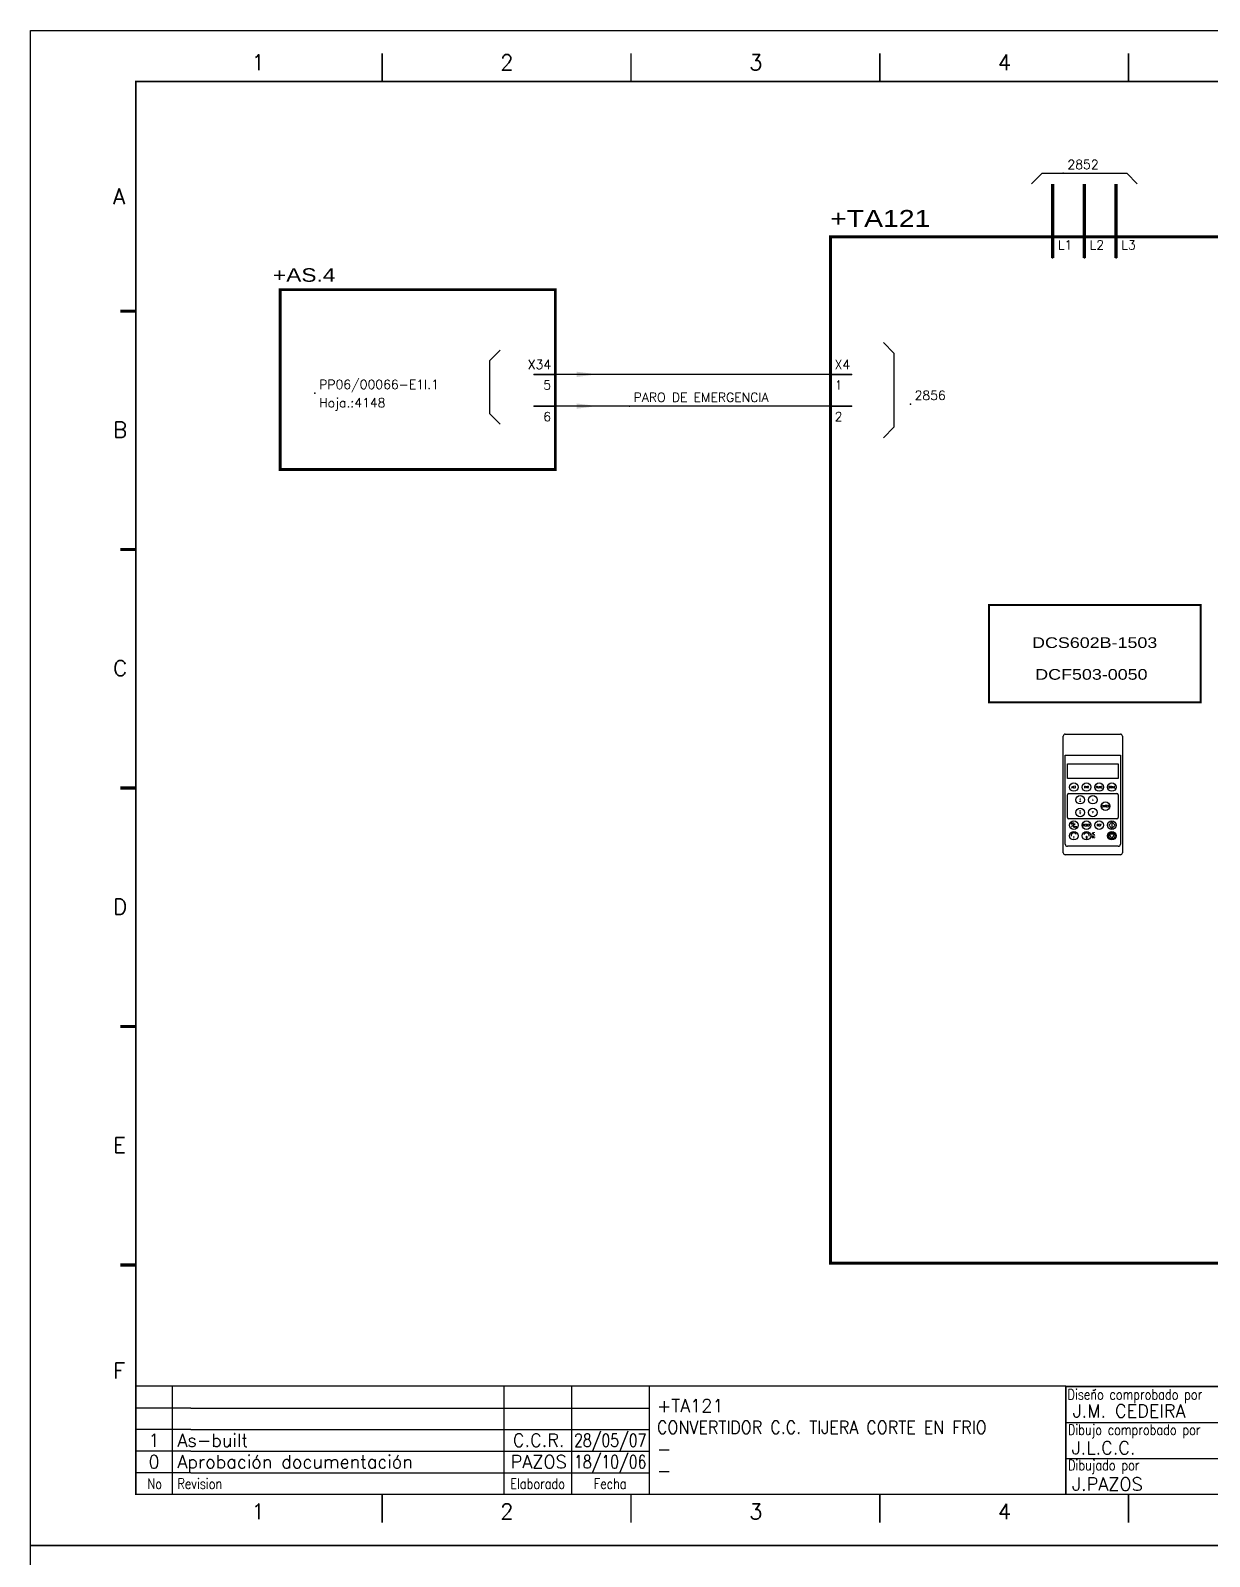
# Model space of a CAD drawing. Extents: x 3 to 423, y -4757 to 292.
# Drawn here: x 2.6 to 233.8, y -7.4 to 291.8 of the extents above; entities that cross this region are included whole.
import ezdxf
from ezdxf.enums import TextEntityAlignment as Align

# ---------------------------------------------------------------- set-up
doc = ezdxf.new("R2010")
doc.units = 0
doc.header["$LTSCALE"] = 10
doc.header["$MEASUREMENT"] = 0
doc.linetypes.add('DASHDOT', pattern=[1, 0.5, -0.25, 0, -0.25])
doc.layers.get('0').update_dxf_attribs({"linetype": 'CONTINUOUS'})
for name, color, linetype in [('1', 7, 'CONTINUOUS'), ('10', 5, 'CONTINUOUS'), ('2', 7, 'CONTINUOUS'), ('8', 1, 'CONTINUOUS'), ('9', 6, 'CONTINUOUS'), ('DIBUJO', 7, 'CONTINUOUS'), ('NODE', 7, 'CONTINUOUS')]:
    doc.layers.add(name, color=color, linetype=linetype)
doc.styles.add('HELV', font='HELVBLD.SHX', dxfattribs={"width": 1.2})
doc.styles.add('HELVETICA', font='HELV.SHX')
doc.styles.add('LABEL', font='SIMPLEX', dxfattribs={"width": 0.8, "height": 4})
doc.styles.add('ROMANS', font='romans')
doc.styles.get("Standard").update_dxf_attribs({"font": 'simplex'})

# ---------------------------------------------------------------- blocks, each defined once
blk = doc.blocks.new('NOD', base_point=(237.5, 170))
at = {"layer": 'NODE'}
blk.add_point((237.5, 170), dxfattribs=at)
blk = doc.blocks.new('$$PLL21')
blk.add_line((-2.5, 0), (2.5, 0))
at = {"layer": '2'}
for p in [(-2.5, 0), (2.5, 0)]:
    blk.add_blockref('NOD', p, dxfattribs=at)
at = {"layer": '8'}
blk.add_attdef('*A', (-1.5, -3.574999999999989), '', height=2.15, dxfattribs=at)
at = {"layer": '9'}
blk.add_attdef('ID', (-1.5, 1.25), '', height=2.15, dxfattribs=at)
blk = doc.blocks.new('$PP313')
at = {"layer": '2'}
blk.add_blockref('NOD', (0, 0), dxfattribs=at)
at = {"layer": '8'}
blk.add_attdef('1A', (1, -3.324999999999989), '', height=2.15, dxfattribs=at)
at = {"layer": '9'}
blk.add_attdef('ID', (1, 1), '', height=2.15, dxfattribs=at)
blk = doc.blocks.new('$$PLR12')
blk.add_line((-2.5, 0), (2.5, 0))
at = {"layer": '2'}
for p in [(-2.5, 0), (2.5, 0)]:
    blk.add_blockref('NOD', p, dxfattribs=at)
at = {"layer": '8'}
blk.add_attdef('*A', text='', height=2.15, dxfattribs=at).set_placement((1.5, -3.574999999999989), align=Align.RIGHT)
at = {"layer": '9'}
blk.add_attdef('ID', text='', height=2.15, dxfattribs=at).set_placement((1.5, 1.25), align=Align.RIGHT)
blk = doc.blocks.new('$$PLU21')
blk.add_line((0, -2.5), (2.842170943040401e-14, 2.5))
at = {"layer": '2'}
for p in [(2.842170943040401e-14, 2.5), (0, -2.5)]:
    blk.add_blockref('NOD', p, dxfattribs=at)
at = {"layer": '8'}
blk.add_attdef('*A', (1.25, -0.5), '', height=2.15, dxfattribs=at)
at = {"layer": '9'}
blk.add_attdef('ID', text='', height=2.15, dxfattribs=at).set_placement((-1.25, -0.5), align=Align.RIGHT)
blk = doc.blocks.new('newcajec')
at = {"layer": '1'}
for p, q in [((179.4, 20.84999999999999), (0.1303441721052074, 20.84999999999999)), ((7, 20.84999999999999), (7, 0)), ((71, 20.84999999999999), (71, 0)), ((84, 20.84999999999999), (84, 0.08964143426294768)), ((99, 20.84999999999999), (99, 0)), ((215.2, 20.79999999999999), (215.2, 0)), ((184.6434108527132, 20.17582254554676), (184.806079472624, 20.01315011347727)), ((184.806079472624, 20.01315011347727), (185.1814685954953, 20.25090212957883)), ((10.6, 16.64), (0, 16.64)), ((10.6, 16.64), (99.00000000000001, 16.64)), ((10.6, 12.48), (0, 12.48)), ((10.6, 12.48), (99.00000000000001, 12.48)), ((179.4, 13.86666666), (215.2, 13.86666666)), ((368, 14.06084184883153), (368, 0)), ((10.6, 8.32), (0, 8.32)), ((10.6, 8.32), (99.00000000000001, 8.32)), ((179.4, 6.93333333), (267.6330803594942, 6.93333333)), ((267.6330803594942, 6.93333333), (302.5, 6.93333333)), ((270.6330803594942, 6.908826233307309), (270.6330803594942, 0)), ((282.0665401797471, 6.93333333), (282.0665401797471, 0)), ((368, 6.93333333), (383, 6.93333333)), ((10.6, 4.16), (0, 4.16)), ((10.6, 4.16), (99.00000000000001, 4.16))]:
    blk.add_line(p, q, dxfattribs=at)
for points in [[(47.50000000000003, 272.5, 0.3, 0.3, 0), (47.50000000000003, 277.9125820568927, 0.3, 0.3, 0)], [(95.50000000000003, 272.5, 0.3, 0.3, 0), (95.50000000000003, 277.9125820568927, 0.3, 0.3, 0)], [(143.5000000000001, 272.5, 0.3, 0.3, 0), (143.5000000000001, 277.9125820568927, 0.3, 0.3, 0)], [(191.5000000000001, 272.5, 0.3, 0.3, 0), (191.5000000000001, 277.9125820568927, 0.3, 0.3, 0)], [(239.5000000000001, 272.5, 0.3, 0.3, 0), (239.5000000000001, 277.9125820568927, 0.3, 0.3, 0)], [(287.5000000000001, 272.5, 0.3, 0.3, 0), (287.5000000000001, 277.9125820568927, 0.3, 0.3, 0)], [(335.5000000000001, 272.5, 0.3, 0.3, 0), (335.5000000000001, 277.9125820568927, 0.3, 0.3, 0)], [(-2.989059080962793, 228.2254404700672, 0.6, 0.6, 0), (-0.1817779831361044, 228.2254404700672, 0.6, 0.6, 0)], [(383.0109409190372, 228.2254404700672, 0.6, 0.6, 0), (385.8182220168639, 228.2254404700672, 0.6, 0.6, 0)], [(-2.989059080962793, 182.2254404700672, 0.6, 0.6, 0), (-0.1817779831361044, 182.2254404700672, 0.6, 0.6, 0)], [(383.0109409190372, 182.2254404700672, 0.6, 0.6, 0), (385.8182220168639, 182.2254404700672, 0.6, 0.6, 0)], [(-2.989059080962793, 136.2254404700672, 0.6, 0.6, 0), (-0.1817779831361044, 136.2254404700672, 0.6, 0.6, 0)], [(383.0109409190372, 136.2254404700672, 0.6, 0.6, 0), (385.8182220168639, 136.2254404700672, 0.6, 0.6, 0)], [(-2.989059080962793, 90.2254404700672, 0.6, 0.6, 0), (-0.1817779831361044, 90.2254404700672, 0.6, 0.6, 0)], [(383.0109409190372, 90.2254404700672, 0.6, 0.6, 0), (385.8182220168639, 90.2254404700672, 0.6, 0.6, 0)], [(-2.989059080962793, 44.22544047006719, 0.6, 0.6, 0), (-0.1817779831361044, 44.22544047006719, 0.6, 0.6, 0)], [(383.0109409190372, 44.22544047006719, 0.6, 0.6, 0), (385.8182220168639, 44.22544047006719, 0.6, 0.6, 0)], [(383, 20.79999999999999, 0.3, 0.3, 0), (179.4, 20.79999999999999, 0.3, 0.3, 0), (179.4, 0, 0.3, 0.3, 0)], [(302.5, 20.79999999999999, 0.3, 0.3, 0), (302.5, 0, 0.3, 0.3, 0)], [(302.5, 14, 0.3, 0.3, 0), (383, 14, 0.3, 0.3, 0)], [(47.50000000000004, -5.50000000000002, 0.3, 0.3, 0), (47.50000000000004, -0.08741794310727435, 0.3, 0.3, 0)], [(95.50000000000003, -5.50000000000002, 0.3, 0.3, 0), (95.50000000000003, -0.08741794310727435, 0.3, 0.3, 0)], [(143.5000000000001, -5.50000000000002, 0.3, 0.3, 0), (143.5000000000001, -0.08741794310727435, 0.3, 0.3, 0)], [(191.5000000000001, -5.50000000000002, 0.3, 0.3, 0), (191.5000000000001, -0.08741794310727435, 0.3, 0.3, 0)], [(239.5000000000001, -5.50000000000002, 0.3, 0.3, 0), (239.5000000000001, -0.08741794310727435, 0.3, 0.3, 0)], [(287.5000000000001, -5.50000000000002, 0.3, 0.3, 0), (287.5000000000001, -0.08741794310727435, 0.3, 0.3, 0)], [(335.5000000000001, -5.50000000000002, 0.3, 0.3, 0), (335.5000000000001, -0.08741794310727435, 0.3, 0.3, 0)]]:
    blk.add_lwpolyline(points, format="xyseb", dxfattribs=at)
at = {"layer": '1', "const_width": 0.3}
blk.add_lwpolyline([(0, 0), (0, 272.5), (383, 272.5), (383, 0)], close=True, dxfattribs=at)
at = {"layer": '2', "color": 14}
for p, q in [((221.418090625, 4.694274193107214), (221.418090625, 5.808488255607214)), ((221.418090625, 2.465846068107213), (221.418090625, 3.580060130607212))]:
    blk.add_line(p, q, dxfattribs=at)
for points in [[(220.05064609375, 5.808488255607214), (220.05064609375, 6.922702318107211), (226.73593046875, 5.808488255607214), (226.73593046875, 6.922702318107211)], [(221.418090625, 2.465846068107213), (220.05064609375, 2.465846068107213), (221.418090625, 5.808488255607214), (220.05064609375, 5.808488255607214)], [(221.418090625, 4.694274193107214), (224.254271875, 4.694274193107214), (221.418090625, 3.580060130607212), (224.254271875, 3.580060130607212)], [(224.254271875, 5.808488255607214), (225.3684859375, 5.808488255607214), (225.3684859375, 4.694274193107214)], [(224.254271875, 3.580060130607212), (225.3684859375, 3.580060130607212), (225.3684859375, 2.465846068107213)], [(225.3684859375, 5.808488255607214), (226.73593046875, 5.808488255607214), (225.3684859375, 1.351632005607213), (226.73593046875, 1.351632005607213)], [(224.254271875, 0.2374179431072125), (224.254271875, 2.465846068107213), (220.05064609375, 0.2374179431072125), (220.05064609375, 2.465846068107213)], [(226.73593046875, 1.351632005607213), (226.73593046875, 0.2374179431072125), (224.254271875, 1.351632005607213), (224.254271875, 0.2374179431072125)]]:
    blk.add_solid(points, dxfattribs=at)
at = {"layer": '1', "style": 'ROMANS'}
for s, p in [('1', (22.29321663019694, 274.6822757111598)), ('2', (70.29321663019694, 274.6822757111598)), ('3', (118.2932166301969, 274.6822757111598)), ('4', (166.2932166301969, 274.6822757111598)), ('5', (214.2932166301969, 274.6822757111598)), ('6', (262.293216630197, 274.6822757111598)), ('7', (310.293216630197, 274.6822757111598)), ('8', (357.793216630197, 274.6822757111598)), ('A', (-4.369531937893967, 248.8361050328228)), ('A', (384.130468062106, 248.8361050328228)), ('B', (-4.369531937893967, 203.8361050328228)), ('B', (384.130468062106, 203.8361050328228)), ('C', (-4.369531937893967, 157.8361050328228)), ('C', (384.130468062106, 157.8361050328228)), ('D', (-4.369531937893967, 111.8361050328228)), ('D', (384.130468062106, 111.8361050328228)), ('E', (-4.369531937893967, 65.8361050328228)), ('E', (384.130468062106, 65.8361050328228)), ('F', (-4.369531937893967, 22.33610503282279)), ('F', (384.130468062106, 22.33610503282279)), ('1', (22.29321663019694, -4.817724288840244)), ('2', (70.29321663019694, -4.817724288840244)), ('3', (118.2932166301969, -4.817724288840244)), ('4', (166.2932166301969, -4.817724288840244)), ('5', (214.2932166301969, -4.817724288840244)), ('6', (262.293216630197, -4.817724288840244)), ('7', (310.293216630197, -4.817724288840244)), ('8', (357.793216630197, -4.817724288840244))]:
    blk.add_text(s, height=3, dxfattribs=at).set_placement(p)
at = {"layer": '1', "style": 'LABEL', "width": 0.8}
for s, p in [('Diseno comprobado por', (179.7314614292997, 18.27223571085374)), ('Dibujo comprobado por', (179.8050291925395, 11.4678814488418)), ('Hoja', (368.3783582875667, 11.66394739740196)), ('Dibujado por', (179.8266890074166, 4.640500723763907)), ('Fecha', (285.7145387337263, 4.296982269486556)), ('Cont', (368.4287365512884, 4.459855685207977)), ('No', (2.226666121281127, 1.047317943107212)), ('Revision', (7.999999999999986, 1.047317943107211))]:
    blk.add_text(s, height=2, dxfattribs=at).set_placement(p)
for s, p in [('Dept', (274.6061509242405, 4.441269529660175)), ('Elaborado', (77.5, 1.047317943107211)), ('Fecha', (91.5, 1.047317943107211))]:
    blk.add_text(s, height=2, dxfattribs=at).set_placement(p, align=Align.CENTER)
at = {"layer": '10', "style": 'ROMANS'}
for tag, p in [('REV41', (3.5, 18.74499999999998)), ('REV43', (77.69972273858866, 18.74499999999998)), ('REV31', (3.5, 14.58499999999999)), ('REV33', (77.69972273858866, 14.58499999999999)), ('REV21', (3.5, 10.42499999999999)), ('REV23', (77.69972273858866, 10.42499999999999)), ('REV11', (3.5, 6.265000000000002)), ('REV13', (77.69972273858866, 6.265000000000002))]:
    blk.add_attdef(tag, text='', height=2.5, dxfattribs=at).set_placement(p, align=Align.MIDDLE)
for tag, p, height in [('REV42', (7.999999999999986, 17.49499999999998), 2.5), ('SHEETNAME1', (100.5, 15.82514432423481), 2.5), ('DOCUMENTTYPE', (216.431556680333, 16.80300784715599), 2.5), ('NOTA', (305.324267012746, 15.80181941457773), 3), ('REV32', (7.999999999999986, 13.33499999999999), 2.5), ('DESIGNCHECK', (180.7368689439597, 14.83229733012664), 2.5), ('OBJECT', (216.431556680333, 12.40274635088354), 2.5), ('SHEETNAME2', (100.5, 11.66514432423481), 2.5), ('ORDER', (305.324267012746, 7.301819414577723), 4.5), ('REV22', (7.999999999999986, 9.174999999999999), 2.5), ('SHEETNAME3', (100.5, 7.505144324234807), 2.5), ('DRAWINGCHECK', (180.5313437479052, 7.714149530439984), 2.5), ('CUSTOMER', (216.431556680333, 8.084891464683468), 2.5), ('REV12', (7.999999999999986, 5.015000000000002), 2.5), ('SHEETNAME4', (100.5, 3.345144324234811), 2.5), ('USER', (180.634361454448, 0.7089454855303376), 2.5), ('DEPARTMENT', (271.9308878022507, 1.045088830057653), 2.5), ('DOCUMENT_ID', (305.324267012746, 0.9341589120460885), 4.4)]:
    blk.add_attdef(tag, p, '', height=height, dxfattribs=at)
for tag, width, p, p2 in [('REV44', 1.221199022953692, (84.52509332113708, 17.49499999999998), (98.48165358346499, 17.49499999999998)), ('REV34', 1.221199022953692, (84.52509332113708, 13.33499999999998), (98.48165358346499, 13.33499999999998)), ('REV24', 1.221199022953692, (84.52509332113708, 9.174999999999988), (98.48165358346499, 9.174999999999988)), ('REV14', 1.221199022953692, (84.52509332113708, 5.014999999999999), (98.48165358346499, 5.014999999999999)), ('CREATED2', 7.039914616041486, (282.7069601254168, 1.045088830057653), (301.1448317388588, 1.045088830057653))]:
    blk.add_attdef(tag, text='', height=2.5, dxfattribs=dict(at, width=width)).set_placement(p, p2, align=Align.FIT)
for tag, p in [('SHEET', (382, 7.433333330000005)), ('NEXTSHEET', (382, 0.5000000000000018))]:
    blk.add_attdef(tag, text='', height=2.5, dxfattribs=at).set_placement(p, align=Align.RIGHT)
at = {"layer": 'DIBUJO', "color": 14, "style": 'HELVETICA', "width": 1.3}
blk.add_text('RUSSULA S.A.', height=3, dxfattribs=at).set_placement((229, 2.191446348186597))

msp = doc.modelspace()

# ---------------------------------------------------------------- linework, layer by layer
at = {"layer": '2'}
for p, q in [((198.9224111999483, 261.6916986613776), (200.9972252534065, 263.7665127148358)), ((200.9972252534065, 263.7665127148358), (217.5957376810719, 263.7665127148358)), ((217.5957376810719, 263.7665127148358), (219.6705517345301, 261.6916986613776)), ((169.8750144515336, 230.5694878595048), (171.9498285049918, 228.4946738060466)), ((94.71833251395367, 229.0834404741458), (92.64351846049526, 227.0086264206876)), ((171.9498285049918, 228.4946738060466), (171.9498285049918, 213.9709754318393)), ((92.64351846049526, 227.0086264206876), (92.64351846049526, 216.6345561533967)), ((92.64351846049526, 216.6345561533967), (94.71833251395367, 214.5597420999385)), ((171.9498285049918, 213.9709754318393), (169.8750144515336, 211.8961613783811)), ((205.1468533603228, 130.5634504828201), (205.1468533603228, 153.3864050708602)), ((205.5618161710144, 153.8013678815518), (216.3508492489969, 153.8013678815518)), ((216.7658120596887, 153.3864050708602), (216.7658120596887, 130.5634504828201)), ((205.5618161710144, 132.2233017255867), (205.5618161710144, 149.6517397746354)), ((205.5618161710144, 149.6517397746354), (216.3508492489969, 149.6517397746354)), ((216.3508492489969, 149.6517397746354), (216.3508492489969, 132.2233017255867)), ((205.976778981706, 147.9918885318689), (215.9358864383053, 147.9918885318689)), ((205.976778981706, 145.0871488570274), (205.976778981706, 147.9918885318689)), ((215.9358864383053, 147.9918885318689), (215.9358864383053, 145.0871488570274)), ((215.9358864383053, 145.0871488570274), (205.976778981706, 145.0871488570274)), ((205.976778981706, 137.4518331403013), (205.976778981706, 141.933431495771)), ((206.2257566681212, 142.182409182186), (215.6869087518906, 142.182409182186)), ((215.9358864383053, 141.933431495771), (215.9358864383053, 137.4518331403013)), ((215.6869087518906, 137.2028554538863), (206.2257566681212, 137.2028554538863)), ((207.5105937134267, 136.2019045785538), (206.8012525161949, 135.6504147863869)), ((214.6909980062306, 136.5804112378489), (214.0685537901929, 135.9579670218114)), ((214.0685537901929, 135.9579670218114), (214.6909980062306, 135.335522805774)), ((215.313442222268, 135.9579670218114), (214.6909980062306, 136.5804112378489)), ((214.6909980062306, 136.372929832503), (214.6909980062306, 135.5430042111198)), ((214.6909980062306, 135.335522805774), (215.313442222268, 135.9579670218114)), ((215.9358864383053, 131.808338914895), (205.976778981706, 131.808338914895)), ((214.1761422688343, 134.2210443419924), (214.6909980062306, 133.2607087523158)), ((215.2007456101388, 134.2210443419924), (214.1761422688343, 134.2210443419924)), ((214.6909980062306, 133.2607087523158), (215.2007456101388, 134.2210443419924)), ((216.3508492489969, 130.1484876721285), (205.5618161710144, 130.1484876721285))]:
    msp.add_line(p, q, dxfattribs=at)
for points in [[(203.0720393068647, 261.6916986613776, 0.66394049710662, 0.66394049710662, 0), (203.0720393068647, 247.1680002871703, 0.66394049710662, 0.66394049710662, 0)], [(209.2964814672392, 261.6916986613776, 0.66394049710662, 0.66394049710662, 0), (209.2964814672392, 247.1680002871703, 0.66394049710662, 0.66394049710662, 0)], [(215.5209236276137, 261.6916986613776, 0.66394049710662, 0.66394049710662, 0), (215.5209236276137, 247.1680002871703, 0.66394049710662, 0.66394049710662, 0)], [(163.6505722911591, 224.3450456991303, 0.2489776864149825, 0.2489776864149825, 0), (101.4061506874135, 224.3450456991303, 0.2489776864149825, 0.2489776864149825, 0)], [(163.6505722911591, 218.1206035387557, 0.2489776864149825, 0.2489776864149825, 0), (101.4061506874135, 218.1206035387557, 0.2489776864149825, 0.2489776864149825, 0)], [(190.6231549861156, 179.1140993337417, 0.398364298263972, 0.398364298263972, 0), (232.1194360552792, 179.1140993337417, 0.398364298263972, 0.398364298263972, 0), (232.1194360552792, 160.0258100419264, 0.398364298263972, 0.398364298263972, 0), (190.6231549861156, 160.0258100419264, 0.398364298263972, 0.398364298263972, 0), (190.6231549861156, 179.1140993337417, 0.398364298263972, 0.398364298263972, 0)]]:
    msp.add_lwpolyline(points, format="xyseb", dxfattribs=at)
at = {"layer": '2', "color": 3, "linetype": 'DASHDOT'}
for points in [[(159.5009441842427, 251.3176283940867, 0.5809479349682924, 0.5809479349682924, 0), (259.0920187502358, 251.3176283940867, 0.5809479349682924, 0.5809479349682924, 0), (259.0920187502358, 50.06066520864248, 0.5809479349682924, 0.5809479349682924, 0), (159.5009441842427, 50.06066520864248, 0.5809479349682924, 0.5809479349682924, 0), (159.5009441842427, 251.3176283940867, 0.5809479349682924, 0.5809479349682924, 0)], [(51.61061340441697, 240.9435581267957, 0.5809479349682924, 0.5809479349682924, 0), (105.5557787943298, 240.9435581267957, 0.5809479349682924, 0.5809479349682924, 0), (105.5557787943298, 205.6717192180065, 0.5809479349682924, 0.5809479349682924, 0), (51.61061340441697, 205.6717192180065, 0.5809479349682924, 0.5809479349682924, 0), (51.61061340441697, 240.9435581267957, 0.5809479349682924, 0.5809479349682924, 0)]]:
    msp.add_lwpolyline(points, format="xyseb", dxfattribs=at)
at = {"layer": '2'}
for centre, radius in [((207.221667413781, 143.4272976142609), 0.829925621383275), ((209.7114442779308, 143.4272976142609), 0.829925621383275), ((212.2012211420806, 143.4272976142609), 0.829925621383275), ((214.6909980062306, 143.4272976142609), 0.829925621383275), ((208.4665558458558, 140.937520750111), 0.829925621383275), ((210.9563327100058, 140.937520750111), 0.829925621383275), ((208.4665558458558, 138.4477438859612), 0.829925621383275), ((210.9563327100058, 138.4477438859612), 0.829925621383275), ((213.4461095741556, 139.6926323180361), 0.829925621383275), ((207.221667413781, 135.9579670218114), 0.829925621383275), ((207.221667413781, 133.8831529683532), 0.829925621383275), ((209.7114442779308, 135.9579670218114), 0.829925621383275), ((209.7114442779308, 133.8831529683532), 0.829925621383275), ((212.2012211420806, 135.9579670218114), 0.829925621383275), ((214.6909980062306, 135.9579670218114), 0.829925621383275), ((214.6909980062306, 133.8831529683532), 0.829925621383275), ((214.6909980062306, 133.8831529683532), 0.6224442160374563)]:
    msp.add_circle(centre, radius, dxfattribs=at)
for centre, radius, start, end in [((205.5618161710144, 153.3864050708602), 0.4149628106916375, 90, 180), ((216.3508492489969, 153.3864050708602), 0.4149628106916375, 0, 90), ((206.2257566681212, 141.933431495771), 0.2489776864149825, 90, 180), ((215.6869087518906, 141.933431495771), 0.2489776864149825, 0, 90), ((206.2257566681212, 137.4518331403013), 0.2489776864149825, 180, 270), ((215.6869087518906, 137.4518331403013), 0.2489776864149825, 270, 0), ((205.976778981706, 132.2233017255867), 0.4149628106916375, 180, 270), ((207.221667413781, 133.8831529683532), 0.5508370848500634, 25.19740898008418, 188.5605633170801), ((209.7114442779308, 133.8831529683532), 0.5508370848500634, 351.4394366829199, 154.8025910199188), ((215.9358864383053, 132.2233017255867), 0.4149628106916375, 270, 0), ((205.5618161710144, 130.5634504828201), 0.4149628106916375, 180, 270), ((216.3508492489969, 130.5634504828201), 0.4149628106916375, 270, 0)]:
    msp.add_arc(centre, radius, start, end, dxfattribs=at)
for points in [[(113.8550350081626, 224.3450456991303), (109.7054069012462, 223.8263421857657), (109.7054069012462, 224.8637492124948)], [(113.8550350081626, 218.1206035387557), (109.7054069012462, 217.6019000253911), (109.7054069012462, 218.6393070521202)], [(208.25907444051, 140.937520750111), (208.6740372512018, 140.937520750111), (208.4665558458558, 141.3524835608027)], [(208.25907444051, 140.5225579394194), (208.6740372512018, 140.5225579394194), (208.4665558458558, 140.937520750111)], [(210.74885130466, 140.7300393447653), (211.1638141153516, 140.7300393447653), (210.9563327100058, 141.1450021554569)], [(208.25907444051, 138.8627066966529), (208.6740372512018, 138.8627066966529), (208.4665558458558, 138.4477438859612)], [(208.25907444051, 138.4477438859612), (208.6740372512018, 138.4477438859612), (208.4665558458558, 138.0327810752696)], [(210.74885130466, 138.6552252913071), (211.1638141153516, 138.6552252913071), (210.9563327100058, 138.2402624806154)], [(207.7195885521459, 134.1179656475613), (207.4272827493688, 134.2916993626201), (207.5265982061678, 134.4473835537292), (207.5277268689197, 134.4473835537292)], [(209.2135231395659, 134.1179656475613), (209.505828942343, 134.2916993626201), (209.406513485544, 134.4473835537292), (209.4053848227923, 134.4473835537292)]]:
    msp.add_solid(points, dxfattribs=at)
at = {"layer": 'DIBUJO'}
for points in [[(2.634862466100458, 291.7520183687085), (422.6348624661005, 291.7520183687085), (422.6348624661005, -5.247981631291509), (2.634862466100458, -5.247981631291509), (2.634862466100458, 291.7520183687085)], [(2.634862466100458, -5.247981631291509), (422.6348624661005, -5.247981631291509), (422.6348624661005, -302.2479816312915), (2.634862466100458, -302.2479816312915), (2.634862466100458, -5.247981631291509)]]:
    msp.add_lwpolyline(points, dxfattribs=at)

# ---------------------------------------------------------------- block references
at = {"layer": '2', "color": 7}
ref = msp.add_blockref('newcajec', (23.31009182389882, 4.771330276924499), dxfattribs=dict(at, xscale=1.016442892079945, yscale=1.016442892079945, zscale=1.016442892079945))
ref.add_attrib('REV24', '28/05/07', dxfattribs={"layer": '10', "height": 2.541107230199862, "style": 'ROMANS', "width": 0.7281683615127605}).set_placement((109.2250221325626, 14.09719381175798), (123.4110686090912, 14.09719381175798), align=Align.FIT)
ref.add_attrib('SHEETNAME3', '-', (125.4626024779333, 12.39988087932711), dxfattribs={"layer": '10', "height": 2.541107230199862, "style": 'ROMANS'})
ref.add_attrib('SHEETNAME2', 'CONVERTIDOR C.C. TIJERA CORTE EN FRIO', (125.4626024779333, 16.62828331037969), dxfattribs={"layer": '10', "height": 2.541107230199862, "style": 'ROMANS', "width": 0.9})
ref.add_attrib('SHEETNAME1', '+TA121', (125.4626024779333, 20.85668574143225), dxfattribs={"layer": '10', "height": 2.541107230199862, "style": 'ROMANS'})
ref.add_attrib('USER', 'J.PAZOS', (206.914604589672, 5.491932876563976), dxfattribs={"layer": '10', "height": 2.541107230199862, "style": 'ROMANS'})
ref.add_attrib('DRAWINGCHECK', 'J.L.C.C.', (206.8098929740983, 12.61232273558207), dxfattribs={"layer": '10', "height": 2.541107230199862, "style": 'ROMANS'})
ref.add_attrib('DESIGNCHECK', 'J.M. CEDEIRA', (207.0187975987711, 19.84751347134807), dxfattribs={"layer": '10', "height": 2.541107230199862, "style": 'ROMANS'})
ref.add_attrib('REV22', 'As-built', (31.44163496053836, 14.09719381175799), dxfattribs={"layer": '10', "height": 2.541107230199862, "style": 'ROMANS'})
ref.add_attrib('REV12', 'Aprobación documentación', (31.44163496053836, 9.868791380705424), dxfattribs={"layer": '10', "height": 2.541107230199862, "style": 'ROMANS'})
ref.add_attrib('REV21', '1', dxfattribs={"layer": '10', "height": 2.541107230199862, "style": 'ROMANS'}).set_placement((26.86764194617862, 15.36774742685792), align=Align.MIDDLE)
ref.add_attrib('REV11', '0', dxfattribs={"layer": '10', "height": 2.541107230199862, "style": 'ROMANS'}).set_placement((26.86764194617862, 11.13934499580536), align=Align.MIDDLE)
ref.add_attrib('SHEETNAME4', '-', (125.4626024779333, 8.171478448274545), dxfattribs={"layer": '10', "height": 2.541107230199862, "style": 'ROMANS'})
ref.add_attrib('REV14', '18/10/06', dxfattribs={"layer": '10', "height": 2.541107230199862, "style": 'ROMANS', "width": 0.7281683615127605}).set_placement((109.2250221325626, 9.86879138070542), (123.4110686090912, 9.86879138070542), align=Align.FIT)
ref.add_attrib('REV23', 'C.C.R.', dxfattribs={"layer": '10', "height": 2.541107230199862, "style": 'ROMANS'}).set_placement((102.2874227181197, 15.36774742685792), align=Align.MIDDLE)
ref.add_attrib('REV13', 'PAZOS', dxfattribs={"layer": '10', "height": 2.541107230199862, "style": 'ROMANS'}).set_placement((102.2874227181197, 11.13934499580536), align=Align.MIDDLE)
ref.add_attrib('DOCUMENT_ID', 'PP06/0066-E1A.12', (333.6547728085237, 5.720849463146881), dxfattribs={"layer": '10', "height": 4.472348725151758, "style": 'ROMANS', "width": 0.9})
ref.add_attrib('ORDER', 'PP06/0066', (333.6547728085237, 12.19321272012337), dxfattribs={"layer": '10', "height": 4.573993014359752, "style": 'ROMANS'})
ref.add_attrib('CUSTOMER', 'ACINDAR', (243.300409233421, 12.98916073943982), dxfattribs={"layer": '10', "height": 2.541107230199862, "style": 'ROMANS'})
ref.add_attrib('OBJECT', 'TREN DE ROLLOS Y BARRAS', (243.300409233421, 17.37801364755055), dxfattribs={"layer": '10', "height": 2.541107230199862, "style": 'ROMANS'})
ref.add_attrib('DOCUMENTTYPE', 'ESQUEMA ELECTRICO', (243.300409233421, 21.85062816872975), dxfattribs={"layer": '10', "height": 2.541107230199862, "style": 'ROMANS'})
ref.add_attrib('CREATED2', '05/10/06', dxfattribs={"layer": '10', "height": 2.541107230199862, "style": 'ROMANS', "width": 0.9619759102665398}).set_placement((310.6655719849071, 5.833603389828746), (329.4066155314728, 5.833603389828746), align=Align.FIT)
ref.add_attrib('DEPARTMENT', 'ELEC', (299.7123098674855, 5.833603389828746), dxfattribs={"layer": '10', "height": 2.541107230199862, "style": 'ROMANS'})
ref.add_attrib('NEXTSHEET', '2852', dxfattribs={"layer": '10', "height": 2.541107230199862, "style": 'ROMANS'}).set_placement((411.5912765984378, 5.279551722964475), align=Align.RIGHT)
ref.add_attrib('SHEET', '2850', dxfattribs={"layer": '10', "height": 2.541107230199862, "style": 'ROMANS'}).set_placement((411.5912765984378, 12.32688910466395), align=Align.RIGHT)
at = {"layer": '2'}
ref = msp.add_blockref('$PP313', (205.1468533603228, 263.7665127148358), dxfattribs=dict(at, xscale=0.829925621383275, yscale=0.829925621383275, zscale=0.829925621383275))
ref.add_attrib('ID', '2852', (205.976778981706, 264.5964383362191), dxfattribs={"layer": '9', "height": 1.784340085974041})
for name, p, xscale, yscale, zscale, values in [('$$PLU21', (203.0720393068647, 249.2428143406285), 0.829925621383275, 0.829925621383275, 0.829925621383275, {'*A': 'L1'}), ('$$PLU21', (209.2964814672392, 249.2428143406285), 0.829925621383275, 0.829925621383275, 0.829925621383275, {'*A': 'L2'}), ('$$PLU21', (215.5209236276137, 249.2428143406285), 0.829925621383275, 0.829925621383275, 0.829925621383275, {'*A': 'L3'}), ('$$PLR12', (103.4809647408717, 224.3450456991303), 0.829925621383275, 0.829925621383275, 0.829925621383275, {'ID': 'X34', '*A': '5'}), ('$$PLL21', (161.5757582377009, 224.3450456991303), 0.829925621383275, 0.829925621383275, 0.829925621383275, {'ID': 'X4', '*A': '1'}), ('$PP313', (58.4126202245181, 220.6380095666609), 0.8299256213832944, 0.8299256213832944, 0.8299256213832944, {'ID': 'PP06/00066-E1I.1', '1A': 'Hoja.:4148'}), ('$$PLR12', (103.4809647408717, 218.1206035387557), 0.829925621383275, 0.829925621383275, 0.829925621383275, {'*A': '6'}), ('$$PLL21', (161.5757582377009, 218.1206035387557), 0.829925621383275, 0.829925621383275, 0.829925621383275, {'*A': '2'})]:
    msp.add_blockref(name, p, dxfattribs=dict(at, xscale=xscale, yscale=yscale, zscale=zscale)).add_auto_attribs(values)
ref = msp.add_blockref('$PP313', (120.0794771685371, 218.1206035387557), dxfattribs=dict(at, xscale=0.829925621383275, yscale=0.829925621383275, zscale=0.829925621383275))
ref.add_attrib('ID', 'PARO DE EMERGENCIA', (120.9094027899205, 218.9505291601389), dxfattribs={"layer": '9', "height": 1.784340085974041})
ref = msp.add_blockref('$PP313', (175.1783467525495, 218.5076853111629), dxfattribs=dict(at, xscale=0.829925621383275, yscale=0.829925621383275, zscale=0.829925621383275))
ref.add_attrib('ID', '2856', (176.0082723739327, 219.3376109325462), dxfattribs={"layer": '9', "height": 1.784340085974041})

# ---------------------------------------------------------------- texts
for s, height, style, width, p in [('+TA121', 3.3197024855331, 'HELV', 1.2, (159.4544383358266, 253.249252075342)), ('+AS.4', 2.65576198842648, 'HELV', 1.2, (50.17923836183407, 242.4888570718)), ('DCS602B-1503', 2.091412565885853, 'HELV', 1.2, (199.042650299507, 170.6949431268057)), ('DCF503-0050', 2.091412565885853, 'HELV', 1.2, (199.6632905179011, 164.4705009664311)), ('LOC', 0.265576198842648, 'ROMANS', 0.8, (206.6467745049816, 136.1469807410061)), ('REM', 0.265576198842648, 'ROMANS', 0.8, (207.1160645133128, 135.4815924695498)), ('I', 0.4149628106916375, 'ROMANS', 0.8, (207.1390343656074, 133.3656724008907)), ('0', 0.4149628106916375, 'ROMANS', 0.8, (209.571058189102, 133.3544180453277)), ('AC', 0.4149628106916375, 'ROMANS', 0.8, (210.7420334363067, 134.1084953305872)), ('DC', 0.4149628106916375, 'ROMANS', 0.8, (210.7532926024424, 133.455711791874))]:
    msp.add_text(s, height=height, dxfattribs=dict(at, style=style, width=width)).set_placement(p)
at = {"layer": '2', "style": 'ROMANS', "width": 0.8}
for s, p in [('ACT', (207.221667413781, 143.4272976142609)), ('PAR', (209.7114442779308, 143.4272976142609)), ('FUNC', (212.2012211420806, 143.4272976142609)), ('DRIVE', (214.6909980062306, 143.4272976142609)), ('ENTER', (213.4461095741556, 139.6926323180361)), ('RESET', (209.7114442779308, 135.9579670218114)), ('REF', (212.2012211420806, 135.9579670218114))]:
    msp.add_text(s, height=0.4149628106916375, dxfattribs=at).set_placement(p, align=Align.MIDDLE)

doc.saveas('drawing.dxf')
